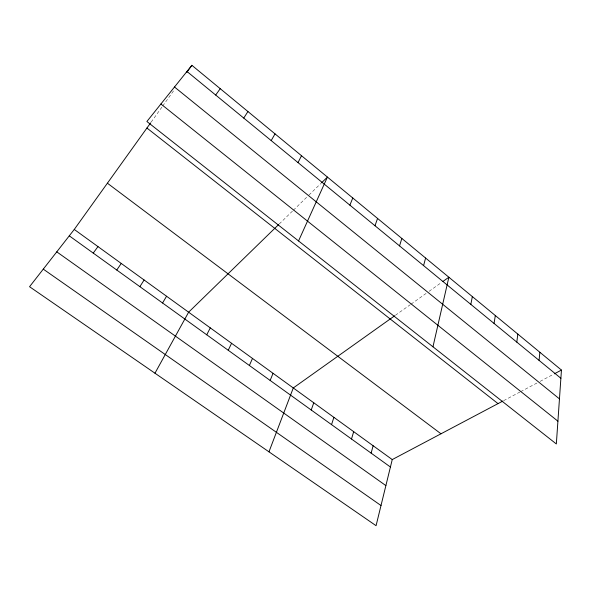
<?xml version="1.0" encoding="UTF-8"?>
<svg xmlns="http://www.w3.org/2000/svg" width="591" height="591" viewBox="0 0 591 591"><rect width="100%" height="100%" fill="white"/><g stroke="black" fill="none" stroke-linecap="round" stroke-linejoin="round"><path stroke-width="0.44" stroke-dasharray="2.96 2.22" d="M151.133 122.167L162.178 106.749M162.717 106.003L173.939 90.342M279.233 223.989L292.715 210.869M293.365 210.233L307.002 196.958M308.953 195.06L320.824 183.506M395.409 315.276L410.317 304.668M411.07 304.129L426.096 293.439M429.081 291.311L441.543 282.446M503.672 400.632L519.821 392.092M520.634 391.663L537.692 382.636M540.108 381.358L553.545 374.251"/><path stroke-width="0.89" d="M561.45 370.069L556.338 443.959L146.886 121.502L191.876 65.306L561.45 370.069L554.336 373.83M539.073 360.384L539.856 352.266M516.807 342.108L517.819 334.092M494.069 323.454L495.317 315.535M470.842 304.395L472.342 296.586M432.967 346.799L448.872 277.231L443.006 281.405M502.86 401.06L392.247 459.576L376.068 525.695L29.55 286.716L74.267 229.441L150.609 122.898M423.584 265.618L425.601 258.045M371.133 453.134L373.128 445.732M351.505 439.002L353.677 431.659M399.546 245.9L401.843 238.446M331.536 424.633L333.893 417.335M311.228 410.006L313.762 402.774M374.99 225.755L377.568 218.434M268.971 451.834L293.284 387.955L394.662 315.808M349.894 205.158L352.768 197.985M270.139 380.434L273.064 373.32M249.372 365.482L252.497 358.434M298.551 240.943L327.421 177.086L321.489 182.863M228.244 350.271L231.576 343.29M298.019 162.591L301.521 155.721M206.739 334.787L210.285 327.879M154.96 373.209L188.618 312.203L278.59 224.617M271.195 140.584L275.029 133.876M162.562 302.991L166.559 296.239M139.875 286.657L144.108 279.994M243.758 118.074L247.939 111.536M116.774 270.028L121.251 263.446M186.608 72.656L191.876 65.306M215.685 95.04L220.229 88.687M93.245 253.088L97.973 246.602M43.276 269.134L381.003 505.534M56.773 251.855L385.879 485.603M69.273 235.839L390.429 467.023M74.267 229.441L392.247 459.576M107.399 183.203L440.982 433.794M146.93 128.033L498.021 403.623M160.907 103.994L557.919 421.191M174.5 87.01L559.455 398.881M186.948 71.459L560.881 378.277"/></g></svg>
